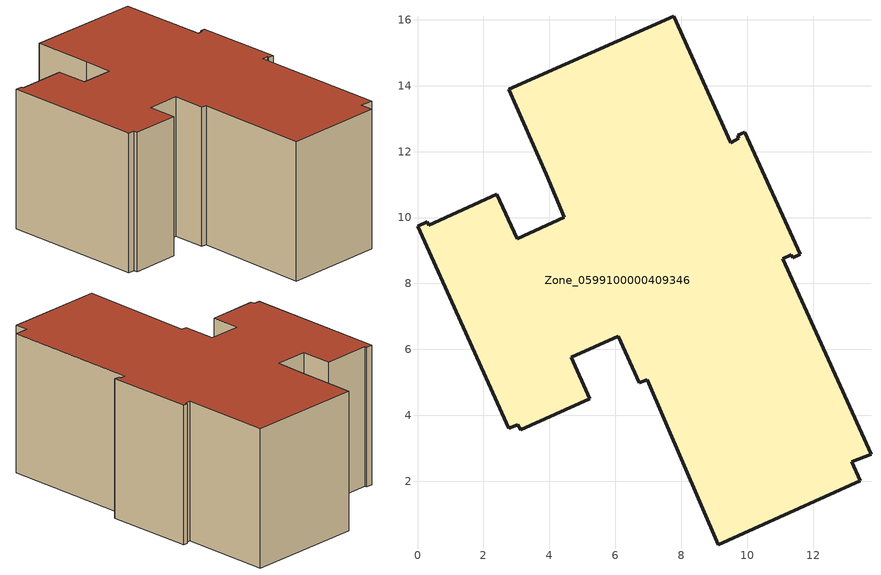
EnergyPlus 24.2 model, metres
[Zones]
Zone_0599100000409346
 floor ground (C_G): 11.33,8.87 11.09,8.76 13.76,2.83 13.17,2.59 13.43,2.01 9.12,0.07 6.96,5.07 6.72,4.99 6.09,6.4 4.66,5.76 5.23,4.51 3.13,3.56 3.04,3.71 2.77,3.61 0,9.73 0.29,9.87 0.34,9.77 2.41,10.71 3.02,9.36 4.45,10.01 3.9,11.31 2.76,13.89 7.78,16.11 9.51,12.27 9.74,12.41 9.71,12.49 9.93,12.6 11.61,8.88 11.38,8.78 z0
 wall outside (C_F): 5.23,4.51 4.66,5.76 6.09,6.4 6.72,4.99 6.96,5.07 9.12,0.07 13.43,2.01 13.17,2.59 13.76,2.83 11.09,8.76 11.33,8.87 11.38,8.78 11.61,8.88 9.93,12.6 9.71,12.49 9.74,12.41 9.51,12.27 7.78,16.11 2.76,13.89 3.9,11.31 4.45,10.01 3.02,9.36 2.41,10.71 0.34,9.77 0.29,9.87 0,9.73 2.77,3.61 3.04,3.71 3.13,3.56 5.23,4.51 z0:6.59
 roof outside (C_R): 13.76,2.83 11.09,8.76 11.33,8.87 11.38,8.78 11.61,8.88 9.93,12.6 9.71,12.49 9.74,12.41 9.51,12.27 7.78,16.11 2.76,13.89 3.9,11.31 4.45,10.01 3.02,9.36 2.41,10.71 0.34,9.77 0.29,9.87 0,9.73 2.77,3.61 3.04,3.71 3.13,3.56 5.23,4.51 4.66,5.76 6.09,6.4 6.72,4.99 6.96,5.07 9.12,0.07 13.43,2.01 13.17,2.59 z6.59
[BUILDING]
Pand.0599100000409346: North Axis=0; Terrain=City; Loads Convergence Tolerance Value=0.04; Temperature Convergence Tolerance Value=0.4; Solar Distribution=FullExterior; Maximum Number of Warmup Days=25; Minimum Number of Warmup Days=1
[Site:Location]
Rotterdam.The.Hague.AP_ZH_NLD Design_Conditions: Latitude=51.96; Longitude=4.45; Time Zone=1; Elevation=-4.5
[SITE:GROUNDTEMPERATURE:BUILDINGSURFACE]
18, 18, 18, 18, 18, 18, 18, 18, 18, 18, 18, 18
[MATERIAL] Thermal Absorptance=0.9; Solar Absorptance=0.7; Visible Absorptance=0.7
Name | Roughness | Thickness | Conductivity | Density | Specific Heat
G.D.1992-2005 | MediumSmooth | 0.15 | 0.06 | 540 | 1210
F.D.1992-2005 | Rough | 0.3 | 0.12 | 1920 | 840
R.D.1992-2005 | MediumRough | 0.2 | 0.08 | 1500 | 1000
[CONSTRUCTION]
C_G: G.D.1992-2005
C_F: F.D.1992-2005
C_R: R.D.1992-2005
[ZONE]
Zone_0599100000409346: Type=1; Multiplier=1; Ceiling Height=Autocalculate; Volume=Autocalculate; Floor Area=autocalculate; Part of Total Floor Area=Yes
[ZONEINFILTRATION:DESIGNFLOWRATE]
Infil_Zone_0599100000409346: Zone or ZoneList or Space or SpaceList=Zone_0599100000409346; Schedule=AlwaysOn; Design Flow Rate Calculation Method=Flow/Area; Flow Rate per Floor Area=0.0021; Constant Term Coefficient=1; Temperature Term Coefficient=0; Velocity Term Coefficient=0; Velocity Squared Term Coefficient=0
[HVACTEMPLATE:ZONE:IDEALLOADSAIRSYSTEM]
Zone_0599100000409346: Maximum Heating Supply Air Temperature=50; Minimum Cooling Supply Air Temperature=13; Maximum Heating Supply Air Humidity Ratio=0.0156; Minimum Cooling Supply Air Humidity Ratio=0.0077; Heating Limit=NoLimit; Cooling Limit=NoLimit; Dehumidification Control Type=ConstantSensibleHeatRatio; Cooling Sensible Heat Ratio=0.7; Dehumidification Setpoint=60; Humidification Control Type=None; Humidification Setpoint=30; Outdoor Air Method=None; Outdoor Air Flow Rate per Person=0.00944; Outdoor Air Flow Rate per Zone Floor Area=0; Outdoor Air Flow Rate per Zone=0; Demand Controlled Ventilation Type=None; Outdoor Air Economizer Type=NoEconomizer; Heat Recovery Type=None; Sensible Heat Recovery Effectiveness=0.7; Latent Heat Recovery Effectiveness=0.65
[ZONECONTROL:THERMOSTAT]
ThermostatControl_Zone_0599100000409346: Zone or ZoneList=Zone_0599100000409346; Control Type Schedule=DualSetpointControlType; Control 1=Thermostat_Zone_0599100000409346; Temperature Difference Between Cutout And Setpoint=0
[THERMOSTATSETPOINT:DUALSETPOINT]
Thermostat_Zone_0599100000409346: Heating Setpoint Temperature Schedule=HeatingSetpoint_Zone_0599100000409346; Cooling Setpoint Temperature Schedule=CoolingSetpoint_Zone_0599100000409346
[SCHEDULE:COMPACT]
HeatingSetpoint_Zone_0599100000409346: Through: 12/31, For: AllDays, Until: 24:00, 21
CoolingSetpoint_Zone_0599100000409346: Through: 12/31, For: AllDays, Until: 24:00, 24
DualSetpointControlType: Through: 12/31, For: AllDays, Until: 24:00, 4
AlwaysOn: Through: 12/31, For: AllDays, Until: 24:00, 1
